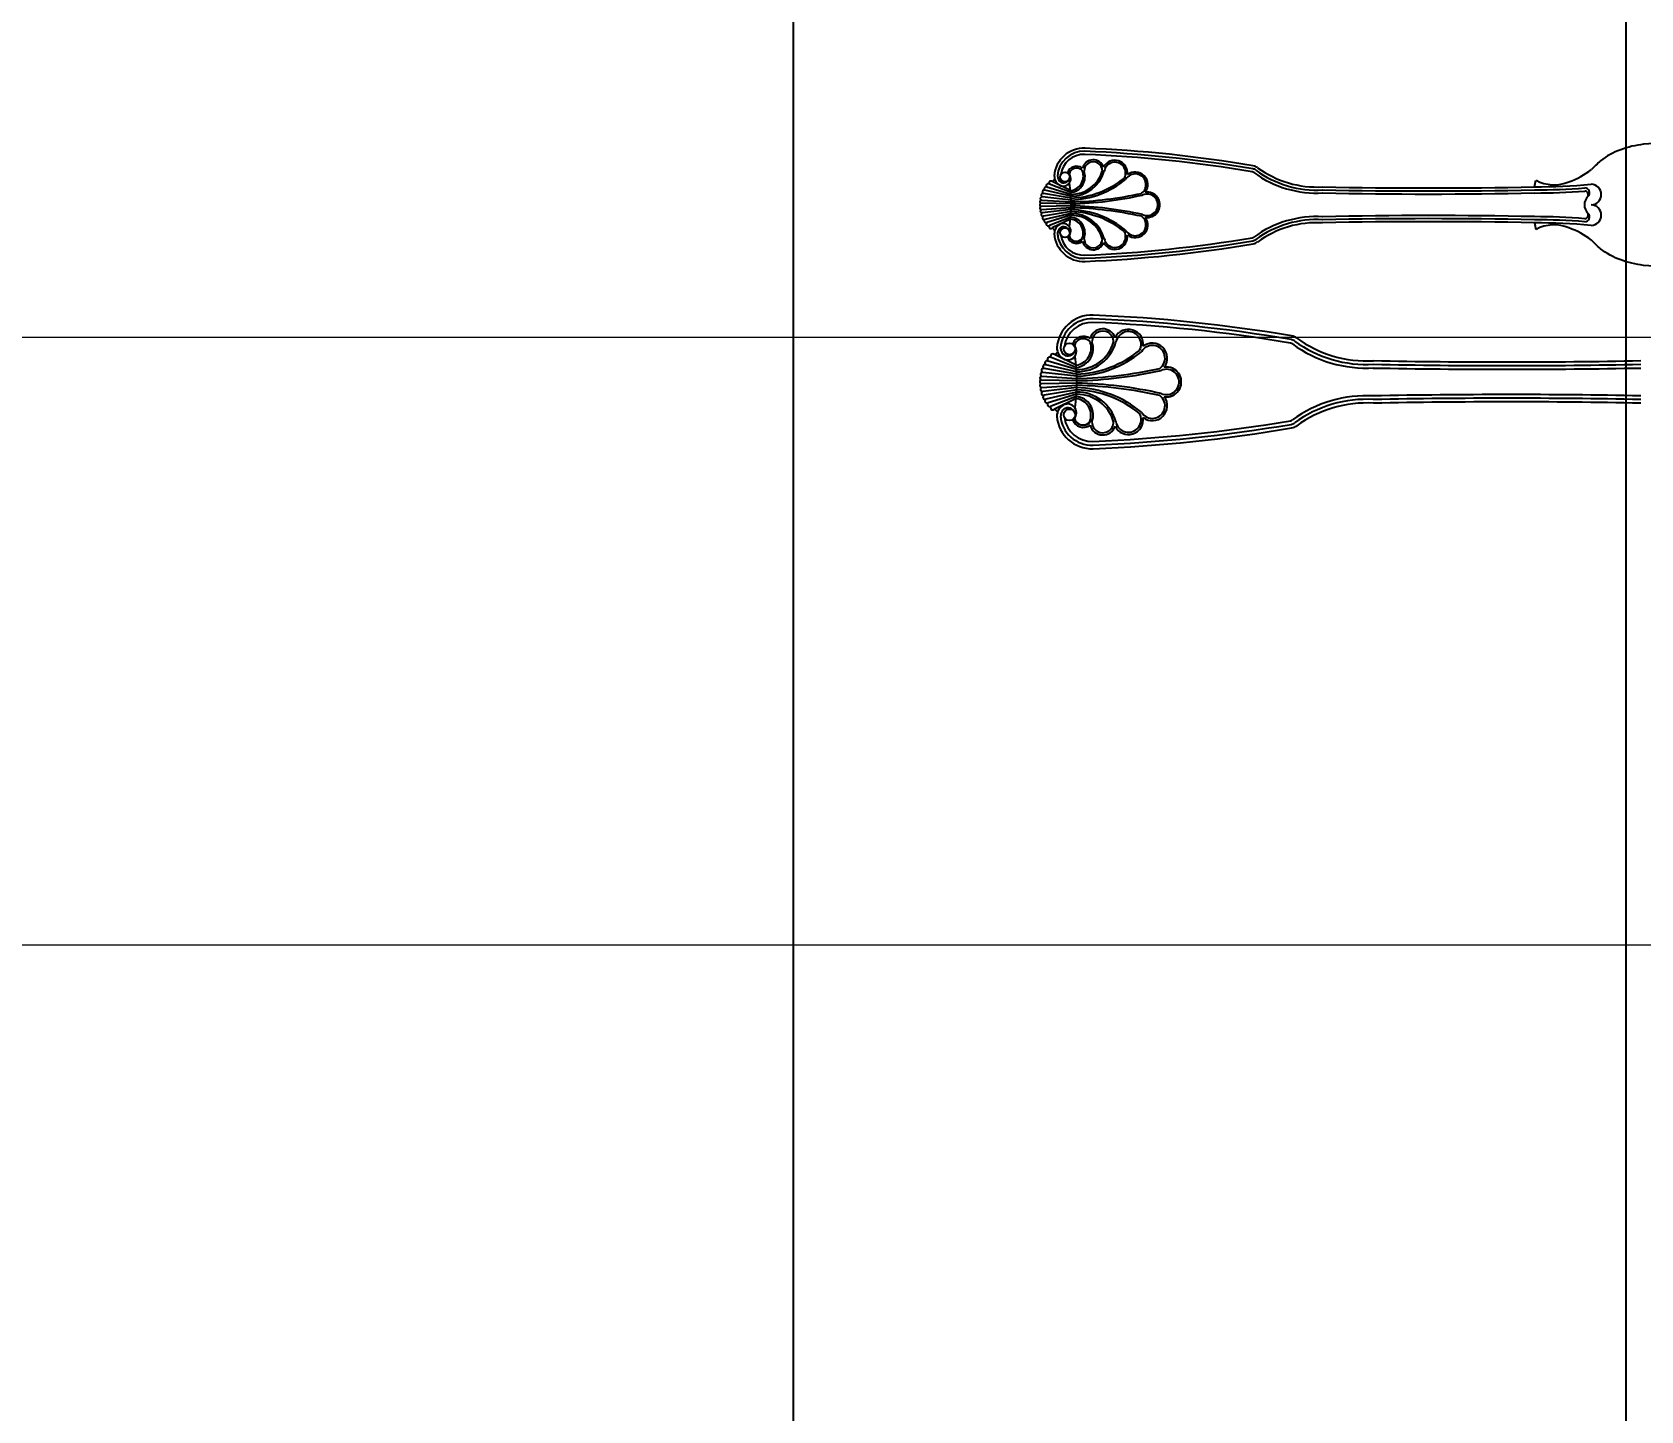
# Model space of a CAD drawing. Header units: millimetres. Extents: x -18512 to 101824, y -95768 to 52898.
# Drawn here: x 31686.2 to 31951.1, y -50629.2 to -50402.3 of the extents above; entities that cross this region are included whole.
import ezdxf

# ---------------------------------------------------------------- set-up
doc = ezdxf.new("R2010")
doc.units = ezdxf.units.MM
doc.header["$LTSCALE"] = 25
doc.header["$PDMODE"] = 3
doc.layers.get('0').update_dxf_attribs({"color": 254, "lineweight": 0})
doc.layers.get('Defpoints').update_dxf_attribs({"lineweight": 0})
doc.layers.add('1547 I-StB-p-00-GA$0$WD-FURNITURE', color=1, linetype='Continuous')
doc.layers.add('1547 I-StB-p-00-GA$0$WD-FURNITURE-DETAIL', color=126, linetype='Continuous')
doc.layers.add('I-WALL', color=2, linetype='Continuous', lineweight=9)
doc.layers.add('wood flooring', color=8, linetype='Continuous', lineweight=13)
doc.styles.add('FW_Calibri', font='calibri.ttf')
doc.dimstyles.new('1-50', dxfattribs={"dimscale": 50, "dimtxt": 2, "dimasz": 1.2, "dimexe": 1.25, "dimexo": 0.625, "dimtad": 1, "dimdec": 0, "dimtxsty": 'FW_Calibri', "dimblk": 'ARCHTICK', "dimcen": 2.5, "dimdle": 1.5, "dimadec": 0, "dimazin": 0, "dimtfac": 1, "dimtdec": 0, "dimtmove": 0, "dimatfit": 3, "dimfxl": 6, "dimfxlon": 1, "dimarcsym": 0})

# ---------------------------------------------------------------- blocks, each defined once
blk = doc.blocks.new('1547 I-StB-p-00-GA$0$chair')
at = {"layer": '1547 I-StB-p-00-GA$0$WD-FURNITURE'}
blk.add_line((-361.61, -323.4), (363.64, -323.39), dxfattribs=at)
blk = doc.blocks.new('_ArchTick')
at = {"color": 0, "linetype": 'ByBlock', "const_width": 0.15}
blk.add_lwpolyline([(-0.5, -0.5), (0.5, 0.5)], dxfattribs=at)
blk = doc.blocks.new('*D437')
at = {"layer": 'Defpoints', "color": 0, "transparency": 16777216}
for p in [(32040.38, -50068.12), (32040.38, -53568.12), (32040.38, -53568.12)]:
    blk.add_point(p, dxfattribs=at)
at = {"layer": 'I-WALL', "color": 0, "lineweight": -2, "transparency": 16777216}
for p, q in [((32040.38, -49993.12), (32040.38, -53643.12)), ((32040.38, -50068.12), (31977.88, -50068.12)), ((32040.38, -53568.12), (31977.88, -53568.12))]:
    blk.add_line(p, q, dxfattribs=at)
at = {"layer": 'I-WALL', "color": 0, "lineweight": -2, "transparency": 16777216, "xscale": 59.99999999999995, "yscale": 59.99999999999995, "zscale": 59.99999999999995}
for p, rotation in [((32040.38, -50068.12), 90), ((32040.38, -53568.12), 270)]:
    blk.add_blockref('_ArchTick', p, dxfattribs=dict(at, rotation=rotation))
at = {"layer": 'I-WALL', "color": 0, "transparency": 16777216, "insert": (31957.9, -51818.12), "char_height": 100, "attachment_point": 5, "rotation": 90, "style": 'FW_Calibri'}
blk.add_mtext('3500', dxfattribs=at)

msp = doc.modelspace()

# ---------------------------------------------------------------- hatches: boundary and pattern name
at = {"layer": 'wood flooring'}
h = msp.add_hatch(dxfattribs=at)
h.set_pattern_fill('_USER', color=256, scale=100, pattern_type=0)
h.set_pattern_definition([(360, (338285.01, 171947.46), (-2e-14, 100), [])])
h.paths.add_polyline_path([(33755.49, -49171.88), (31012.89, -49171.88), (31012.89, -49811.47), (31012.89, -62446.88), (32698.09, -62446.88), (32698.09, -63146.88), (33808.09, -63146.88)])

# ---------------------------------------------------------------- linework, layer by layer
at = {"layer": '1547 I-StB-p-00-GA$0$WD-FURNITURE'}
msp.add_lwpolyline([(31892.63, -50068.12), (32930.47, -50068.12, -0.414214), (33011.55, -50149.21), (33011.55, -53487.04, -0.414214), (32930.47, -53568.12), (31892.63, -53568.12, -0.414214), (31811.55, -53487.04), (31811.55, -50149.21, -0.414214)], format="xyb", close=True, dxfattribs=at)
at = {"layer": '1547 I-StB-p-00-GA$0$WD-FURNITURE-DETAIL'}
for p, q in [((31857.24, -50429.27), (31852.96, -50428.28)), ((31857.22, -50428.95), (31853.29, -50427.76)), ((31857.2, -50428.65), (31853.69, -50427.29)), ((31857.17, -50428.34), (31854.14, -50426.86)), ((31857.07, -50427.39), (31856.68, -50427.39)), ((31933.57, -50427.71), (31933.82, -50426.64)), ((31857.27, -50430.52), (31852.35, -50430.42)), ((31857.27, -50430.83), (31852.35, -50430.93)), ((31852.4, -50429.89), (31857.27, -50430.2)), ((31857.26, -50429.89), (31852.52, -50429.35)), ((31857.25, -50429.58), (31852.7, -50428.81)), ((31852.4, -50431.45), (31857.27, -50431.14)), ((31857.26, -50431.45), (31852.52, -50431.99)), ((31857.25, -50431.77), (31852.7, -50432.53)), ((31857.24, -50432.08), (31852.96, -50433.07)), ((31857.22, -50432.39), (31853.29, -50433.58)), ((31857.2, -50432.7), (31853.69, -50434.06)), ((31857.17, -50433.01), (31854.14, -50434.48)), ((31933.57, -50433.64), (31933.82, -50434.71)), ((31858.17, -50458.17), (31853.12, -50457)), ((31858.14, -50457.8), (31853.5, -50456.4)), ((31858.12, -50457.44), (31853.97, -50455.83)), ((31858.09, -50457.07), (31854.51, -50455.33)), ((31857.96, -50455.95), (31857.51, -50455.95)), ((31858.2, -50459.64), (31852.39, -50459.52)), ((31858.2, -50460.01), (31852.39, -50460.13)), ((31852.46, -50458.9), (31858.2, -50459.27)), ((31858.19, -50458.9), (31852.6, -50458.27)), ((31858.18, -50458.54), (31852.81, -50457.63)), ((31852.46, -50460.75), (31858.2, -50460.38)), ((31858.19, -50460.75), (31852.6, -50461.38)), ((31858.18, -50461.12), (31852.81, -50462.02)), ((31858.17, -50461.49), (31853.12, -50462.65)), ((31858.14, -50461.86), (31853.5, -50463.26)), ((31858.12, -50462.21), (31853.97, -50463.82)), ((31858.09, -50462.58), (31854.51, -50464.32))]:
    msp.add_line(p, q, dxfattribs=at)
for centre, radius in [((31856.26, -50426.08), 0.807), ((31856.26, -50435.27), 0.807), ((31857.01, -50454.4), 0.952), ((31857.01, -50465.25), 0.952)]:
    msp.add_circle(centre, radius, dxfattribs=at)
for centre, radius, start, end in [((31859.37, -50426.25), 4.9, 87.8129, 175.6709), ((31859.36, -50426.22), 4.36, 87.6799, 175.9806), ((31859.36, -50426.22), 3.85, 87.6799, 172.2069), ((31850.65, -50640.55), 218.36, 80.3925, 87.6713), ((31850.65, -50640.55), 218.87, 80.3925, 87.6713), ((31850.65, -50640.55), 219.38, 80.3925, 87.6713), ((31850.65, -50640.55), 219.38, 80.3925, 87.6713), ((31856.24, -50425.91), 1.75, 168.6831, 239.8578), ((31856, -50426.39), 1.21, 238.6175, 56.0831), ((31858.19, -50425.94), 1.62, 54.4056, 159.7141), ((31858.19, -50425.94), 1.31, 54.4056, 165.3133), ((31856.87, -50425.94), 2.42, 277.2763, 18.975), ((31856.92, -50426.02), 2.64, 276.0407, 20.999), ((31857.26, -50423.58), 5.37, 269.5437, 343.3412), ((31857.27, -50423.59), 5.67, 269.7101, 344.2877), ((31858.56, -50425.39), 0.637, 21.9229, 52.6344), ((31860.9, -50425.09), 1.82, 19.524, 165.2771), ((31860.9, -50425.09), 1.51, 358.7842, 179.559), ((31864.48, -50425.42), 2.08, 352.2625, 153.2673), ((31864.48, -50425.42), 1.77, 331.6333, 170.5592), ((31867.82, -50427.35), 1.77, 306.2136, 149.9308), ((31867.82, -50427.35), 2.08, 322.8986, 127.5992), ((31886.98, -50425.92), 0.678, 53.9193, 80.3925), ((31886.98, -50425.92), 1.19, 53.9193, 80.3925), ((31886.98, -50425.92), 1.69, 53.9193, 80.3925), ((31897.74, -50411.15), 17.6, 233.9193, 273.2172), ((31897.74, -50411.15), 17.1, 233.9193, 273.2172), ((31897.74, -50411.15), 16.59, 233.9193, 273.2172), ((31935.36, -50415.32), 12.19, 288.5233, 308.6799), ((31852.83, -50428.55), 0.296, 64.3949, 244.3949), ((31853.12, -50428.02), 0.305, 57.3963, 237.3963), ((31853.49, -50427.52), 0.312, 50.2195, 230.2195), ((31853.92, -50427.07), 0.312, 42.9714, 222.9714), ((31857.27, -50430.67), 4.93, 122.7202, 129.3478), ((31856.24, -50425.91), 1.23, 180.3267, 239.8578), ((31856.01, -50425.98), 1.06, 249.0838, 354.7865), ((31834.47, -50430.43), 22.8, 359.3855, 8.5383), ((31856.62, -50414.63), 14.96, 272.4108, 308.973), ((31856.63, -50414.65), 15.26, 272.3764, 309.2379), ((31916.12, -49593.38), 834.52, 268.80197, 271.19803), ((31916.12, -49593.38), 835.01, 268.80205, 271.19795), ((31933.45, -50322.42), 105.29, 270.0641, 275.141), ((31933.45, -50322.42), 105.8, 270.0641, 274.5562), ((31933.45, -50322.42), 106.31, 270.0641, 274.5301), ((31936.79, -50420.99), 6.38, 242.3131, 292.5596), ((31941.8, -50429.04), 0.645, 336.4092, 85.9707), ((31941.84, -50428.7), 0.817, 315.5442, 88.5176), ((31942.89, -50428.98), 1.69, 270, 90), ((31852.35, -50430.67), 0.256, 87.6708, 272.3292), ((31852.37, -50430.15), 0.264, 83.9476, 263.9476), ((31852.37, -50431.19), 0.264, 96.0524, 276.0524), ((31852.46, -50429.62), 0.275, 77.6824, 257.6824), ((31852.61, -50429.08), 0.286, 71.1642, 251.1642), ((31834.47, -50430.92), 22.8, 351.4617, 0.6145), ((31855.52, -50367.99), 62.24, 271.6084, 282.3767), ((31855.56, -50368.33), 62.21, 271.5774, 282.5171), ((31855.56, -50493.02), 62.22, 77.4834, 88.4221), ((31869.78, -50430.67), 1.77, 270, 114.5694), ((31869.78, -50430.67), 1.77, 245.4306, 90), ((31869.78, -50430.67), 2.08, 270, 98.2353), ((31869.78, -50430.67), 2.08, 261.7647, 90), ((31916.12, -49593.39), 835.51, 268.80214, 271.19786), ((31943.61, -50430.65), 1.82, 130.7854, 180.7609), ((31943.61, -50430.7), 1.82, 179.2391, 229.2146), ((31943.61, -50430.7), 1.82, 179.2391, 229.2146), ((31942.89, -50432.37), 1.69, 270, 90), ((31852.46, -50431.72), 0.275, 102.3176, 282.3176), ((31852.61, -50432.26), 0.286, 108.8358, 288.8358), ((31852.83, -50432.8), 0.296, 115.6051, 295.6051), ((31853.12, -50433.32), 0.305, 122.6037, 302.6037), ((31853.49, -50433.82), 0.312, 129.7805, 309.7805), ((31856, -50434.96), 1.21, 303.9169, 121.3825), ((31856.94, -50435.32), 2.31, 338.0096, 84.1924), ((31856.93, -50435.32), 2.63, 338.8921, 84.1994), ((31855.52, -50493.36), 62.24, 77.6233, 88.3916), ((31856.63, -50446.7), 15.26, 50.7621, 87.6048), ((31856.62, -50446.72), 14.96, 51.027, 87.5336), ((31857.27, -50437.75), 5.67, 15.7123, 90.0035), ((31857.26, -50437.76), 5.37, 16.6588, 89.9601), ((31867.82, -50433.99), 1.77, 210.0692, 53.7864), ((31867.82, -50433.99), 2.08, 232.4008, 37.1014), ((31897.74, -50450.2), 17.6, 86.7828, 126.0807), ((31897.74, -50450.2), 17.1, 86.7828, 126.0807), ((31897.74, -50450.2), 16.59, 86.7828, 126.0807), ((31916.21, -51267.95), 835.51, 88.80835, 91.20408), ((31916.21, -51267.96), 835.01, 88.80826, 91.20416), ((31916.21, -51267.97), 834.52, 88.80818, 91.20425), ((31933.45, -50538.93), 106.31, 85.4699, 89.9359), ((31933.45, -50538.93), 106.31, 85.4699, 89.9359), ((31933.45, -50538.93), 105.8, 85.4438, 89.9359), ((31933.45, -50538.93), 105.29, 84.859, 89.9359), ((31941.8, -50432.31), 0.645, 274.0293, 23.5908), ((31941.84, -50432.65), 0.817, 271.4824, 44.4558), ((31853.92, -50434.27), 0.312, 137.0286, 317.0286), ((31857.27, -50430.67), 4.93, 230.6522, 237.2798), ((31856.24, -50435.44), 1.75, 120.1422, 191.3169), ((31859.37, -50435.1), 4.9, 184.3291, 272.1871), ((31856.24, -50435.44), 1.23, 120.1422, 191.7756), ((31859.36, -50435.12), 4.36, 184.0194, 272.3201), ((31859.36, -50435.12), 3.85, 187.7931, 272.3201), ((31856.01, -50435.37), 1.06, 5.2135, 110.9162), ((31858.19, -50435.4), 1.62, 200.2859, 305.5944), ((31858.19, -50435.4), 1.62, 200.2859, 305.5944), ((31858.1, -50435.48), 1.2, 192.0648, 324.4147), ((31858.19, -50435.4), 1.31, 194.6867, 305.5944), ((31858.56, -50435.96), 0.637, 307.3656, 338.0771), ((31860.9, -50436.25), 1.51, 180.441, 1.2158), ((31860.9, -50436.25), 1.51, 180.441, 1.2158), ((31850.65, -50220.79), 218.36, 272.3287, 279.6075), ((31864.48, -50435.93), 2.08, 206.7327, 7.7375), ((31864.48, -50435.93), 2.08, 206.7327, 7.7375), ((31864.48, -50435.93), 1.77, 189.4408, 28.3667), ((31864.48, -50435.93), 1.77, 189.4408, 28.3667), ((31886.98, -50435.42), 0.678, 279.6075, 306.0807), ((31886.98, -50435.42), 1.19, 279.6075, 306.0807), ((31936.79, -50440.36), 6.38, 67.4404, 117.6869), ((31935.36, -50446.03), 12.19, 51.3201, 71.4767), ((31860.9, -50436.25), 1.82, 194.7229, 340.476), ((31860.9, -50436.25), 1.82, 194.7229, 340.476), ((31850.65, -50220.79), 218.87, 272.3287, 279.6075), ((31850.65, -50220.79), 219.38, 272.3287, 279.6075), ((31850.65, -50220.79), 219.38, 272.3287, 279.6075), ((31886.98, -50435.42), 1.69, 279.6075, 306.0807), ((31860.68, -50454.61), 5.78, 87.8129, 175.6709), ((31860.67, -50454.58), 5.15, 87.6799, 175.9806), ((31850.39, -50707.44), 258.22, 80.3925, 87.6713), ((31850.39, -50707.44), 258.82, 80.3925, 87.6713), ((31850.39, -50707.44), 258.82, 80.3925, 87.6713), ((31860.67, -50454.58), 4.55, 87.6799, 172.2069), ((31862.48, -50453.24), 2.15, 19.524, 165.2771), ((31862.48, -50453.24), 1.78, 358.7842, 179.559), ((31850.39, -50707.44), 257.62, 80.3925, 87.6713), ((31866.7, -50453.63), 2.46, 352.2625, 153.2673), ((31866.7, -50453.63), 2.09, 331.6333, 170.5592), ((31893.25, -50454.22), 2, 53.9193, 80.3925), ((31858.2, -50459.83), 5.81, 122.7202, 129.3478), ((31856.99, -50454.21), 2.07, 168.6831, 239.8578), ((31856.99, -50454.21), 1.45, 180.3267, 239.8578), ((31856.7, -50454.77), 1.43, 238.6175, 56.0831), ((31856.71, -50454.29), 1.26, 249.0838, 354.7865), ((31859.29, -50454.25), 1.91, 54.4056, 159.7141), ((31859.29, -50454.25), 1.54, 54.4056, 165.3133), ((31857.73, -50454.24), 2.85, 277.2763, 18.975), ((31857.79, -50454.34), 3.11, 276.0407, 20.999), ((31858.2, -50451.46), 6.33, 269.5437, 343.3412), ((31858.2, -50451.47), 6.69, 269.7101, 344.2877), ((31857.44, -50440.9), 17.66, 272.4108, 308.973), ((31857.45, -50440.92), 18, 272.3764, 309.2379), ((31859.73, -50453.59), 0.751, 21.9229, 52.6344), ((31870.64, -50455.91), 2.09, 306.2136, 149.9308), ((31870.64, -50455.91), 2.46, 322.8986, 127.5992), ((31893.25, -50454.22), 0.799, 53.9193, 80.3925), ((31893.25, -50454.22), 1.4, 53.9193, 80.3925), ((31905.95, -50436.79), 20.77, 233.9193, 273.2172), ((31905.95, -50436.79), 20.17, 233.9193, 273.2172), ((31905.95, -50436.79), 19.57, 233.9193, 273.2172), ((31852.97, -50457.32), 0.35, 64.3949, 244.3949), ((31853.31, -50456.7), 0.36, 57.3963, 237.3963), ((31853.74, -50456.11), 0.368, 50.2195, 230.2195), ((31854.24, -50455.58), 0.368, 42.9714, 222.9714), ((31831.3, -50459.54), 26.9, 359.3855, 8.5383), ((31856.14, -50385.87), 73.43, 271.6084, 282.3767), ((31872.96, -50459.83), 2.46, 270, 98.2353), ((31872.96, -50459.83), 2.46, 261.7647, 90), ((31929.07, -49329.99), 1127.76, 268.88011, 271.11989), ((31929.07, -49329.98), 1127.16, 268.88007, 271.11993), ((31929.07, -49329.98), 1126.56, 268.88003, 271.11997), ((31852.39, -50459.83), 0.303, 87.6708, 272.3292), ((31852.43, -50459.21), 0.311, 83.9476, 263.9476), ((31852.43, -50460.44), 0.311, 96.0524, 276.0524), ((31852.53, -50458.59), 0.324, 77.6824, 257.6824), ((31852.71, -50457.95), 0.337, 71.1642, 251.1642), ((31831.3, -50460.11), 26.9, 351.4617, 0.6145), ((31856.18, -50386.27), 73.4, 271.5774, 282.5171), ((31856.18, -50533.39), 73.41, 77.4834, 88.4221), ((31872.96, -50459.83), 2.09, 270, 114.5694), ((31872.96, -50459.83), 2.09, 245.4306, 90), ((31852.53, -50461.07), 0.324, 102.3176, 282.3176), ((31852.71, -50461.7), 0.337, 108.8358, 288.8358), ((31852.97, -50462.33), 0.35, 115.6051, 295.6051), ((31853.31, -50462.95), 0.36, 122.6037, 302.6037), ((31857.81, -50465.3), 2.73, 338.0096, 84.1924), ((31857.8, -50465.31), 3.1, 338.8921, 84.1994), ((31856.14, -50533.78), 73.43, 77.6233, 88.3916), ((31857.45, -50478.73), 18, 50.7621, 87.6048), ((31857.44, -50478.76), 17.66, 51.027, 87.5336), ((31858.2, -50468.18), 6.69, 15.7123, 90.0035), ((31858.2, -50468.19), 6.33, 16.6588, 89.9601), ((31870.64, -50463.74), 2.09, 210.0692, 53.7864), ((31870.64, -50463.74), 2.46, 232.4008, 37.1014), ((31905.95, -50482.86), 20.77, 86.7828, 126.0807), ((31905.95, -50482.86), 20.17, 86.7828, 126.0807), ((31929.18, -51589.67), 1127.76, 88.88592, 91.1257), ((31929.18, -51589.67), 1127.16, 88.88588, 91.12574), ((31853.74, -50463.54), 0.368, 129.7805, 309.7805), ((31854.24, -50464.07), 0.368, 137.0286, 317.0286), ((31858.2, -50459.83), 5.81, 230.6522, 237.2798), ((31856.99, -50465.45), 2.07, 120.1422, 191.3169), ((31860.68, -50465.05), 5.78, 184.3291, 272.1871), ((31856.99, -50465.45), 1.45, 120.1422, 191.7756), ((31860.67, -50465.08), 5.15, 184.0194, 272.3201), ((31856.7, -50464.88), 1.43, 303.9169, 121.3825), ((31856.71, -50465.36), 1.26, 5.2135, 110.9162), ((31866.7, -50466.02), 2.09, 189.4408, 28.3667), ((31866.7, -50466.02), 2.09, 189.4408, 28.3667), ((31905.95, -50482.86), 19.57, 86.7828, 126.0807), ((31929.18, -51589.67), 1126.56, 88.88584, 91.12578), ((31860.67, -50465.08), 4.55, 187.7931, 272.3201), ((31859.29, -50465.41), 1.91, 200.2859, 305.5944), ((31859.29, -50465.41), 1.91, 200.2859, 305.5944), ((31859.18, -50465.5), 1.42, 192.0648, 324.4147), ((31859.29, -50465.41), 1.54, 194.6867, 305.5944), ((31859.73, -50466.06), 0.751, 307.3656, 338.0771), ((31862.48, -50466.41), 2.15, 194.7229, 340.476), ((31862.48, -50466.41), 2.15, 194.7229, 340.476), ((31862.48, -50466.41), 1.78, 180.441, 1.2158), ((31862.48, -50466.41), 1.78, 180.441, 1.2158), ((31850.39, -50212.21), 257.62, 272.3287, 279.6075), ((31850.39, -50212.21), 258.22, 272.3287, 279.6075), ((31850.39, -50212.21), 258.82, 272.3287, 279.6075), ((31850.39, -50212.21), 258.82, 272.3287, 279.6075), ((31866.7, -50466.02), 2.46, 206.7327, 7.7375), ((31866.7, -50466.02), 2.46, 206.7327, 7.7375), ((31893.25, -50465.43), 0.799, 279.6075, 306.0807), ((31893.25, -50465.43), 1.4, 279.6075, 306.0807), ((31893.25, -50465.43), 2, 279.6075, 306.0807)]:
    msp.add_arc(centre, radius, start, end, dxfattribs=at)
for points in [[(32093.75, -50424.25), (32091.48, -50423.73), (32086.89, -50422.7), (32079.82, -50422.25), (32072.77, -50421.38), (31965.69, -50421.06), (31958.6, -50420.77), (31951.4, -50420.23), (31945.72, -50422.08), (31943.46, -50424.36), (31942.98, -50424.84)], [(32093.75, -50437.09), (32091.48, -50437.61), (32086.89, -50438.65), (32079.82, -50439.09), (32072.77, -50439.96), (31965.69, -50440.28), (31958.6, -50440.58), (31951.4, -50441.11), (31945.72, -50439.26), (31943.46, -50436.99), (31942.98, -50436.51)]]:
    msp.add_open_spline(points, degree=3, knots=[0.294726, 0.294726, 0.294726, 0.294726, 8.898289, 17.667298, 26.436307, 35.172697, 43.900914, 52.62913, 61.961467, 64.457874, 64.457874, 64.457874, 64.457874], dxfattribs=at)

# ---------------------------------------------------------------- block references
at = {"layer": '1547 I-StB-p-00-GA$0$WD-FURNITURE', "xscale": -0.8108108108105557, "yscale": 0.8108108108105557, "zscale": 0.8108108108105557, "rotation": 89.99999999999993}
msp.add_blockref('1547 I-StB-p-00-GA$0$chair', (31686.42, -50544.7), dxfattribs=at)

# ---------------------------------------------------------------- dimensions: what is measured, and where the dimension line sits
at = {"layer": 'I-WALL', "color": 1, "true_color": 0xf40b0b}
dim = msp.add_linear_dim(base=(32040.38, -53568.12), p1=(32040.38, -50068.12), p2=(32040.38, -53568.12), angle=90, dimstyle='1-50', dxfattribs=at)
dim.commit()
dim.dimension.update_dxf_attribs({"geometry": '*D437', "text_midpoint": (31957.9, -51818.12)})

doc.saveas('drawing.dxf')
